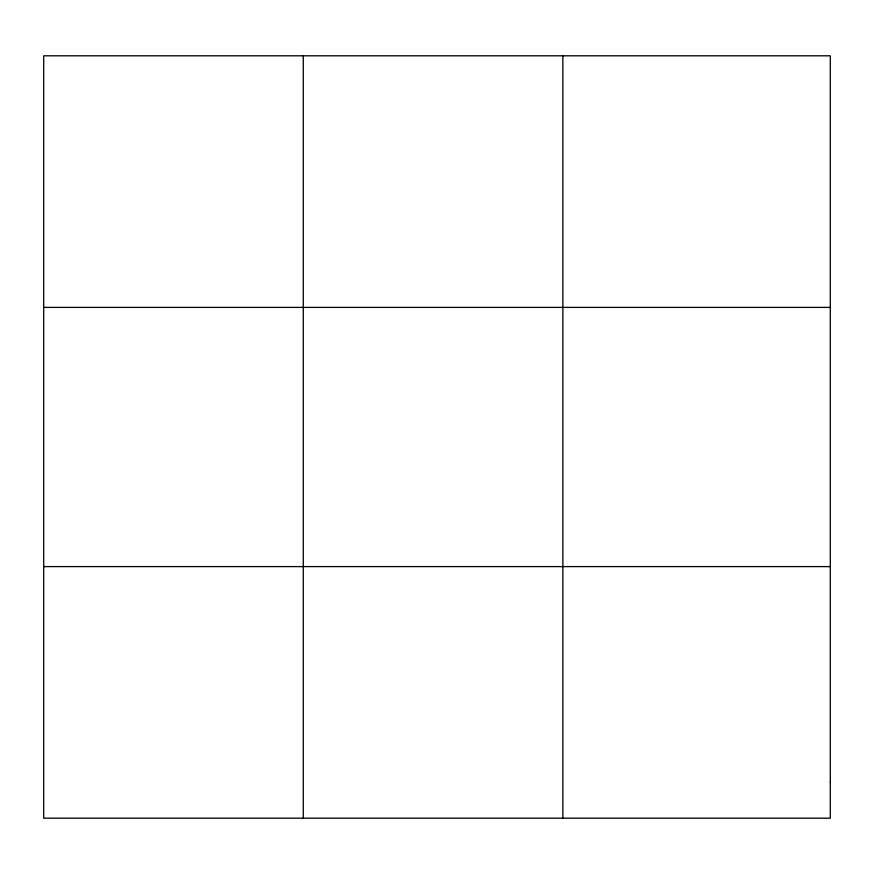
<?xml version="1.0" encoding="UTF-8"?>
<svg xmlns="http://www.w3.org/2000/svg" width="874" height="874" viewBox="0 0 874 874"><rect width="100%" height="100%" fill="white"/><g stroke="black" fill="none" stroke-linecap="round" stroke-linejoin="round"><path stroke-width="1.31" d="M303.278 818.195L303.278 55.805M562.856 818.195L562.856 55.805M43.7 307.397L830.3 307.397M43.7 566.603L830.3 566.603M830.3 782.252L830.3 818.195L43.7 818.195L43.7 55.805L830.3 55.805L830.3 782.252"/></g></svg>
